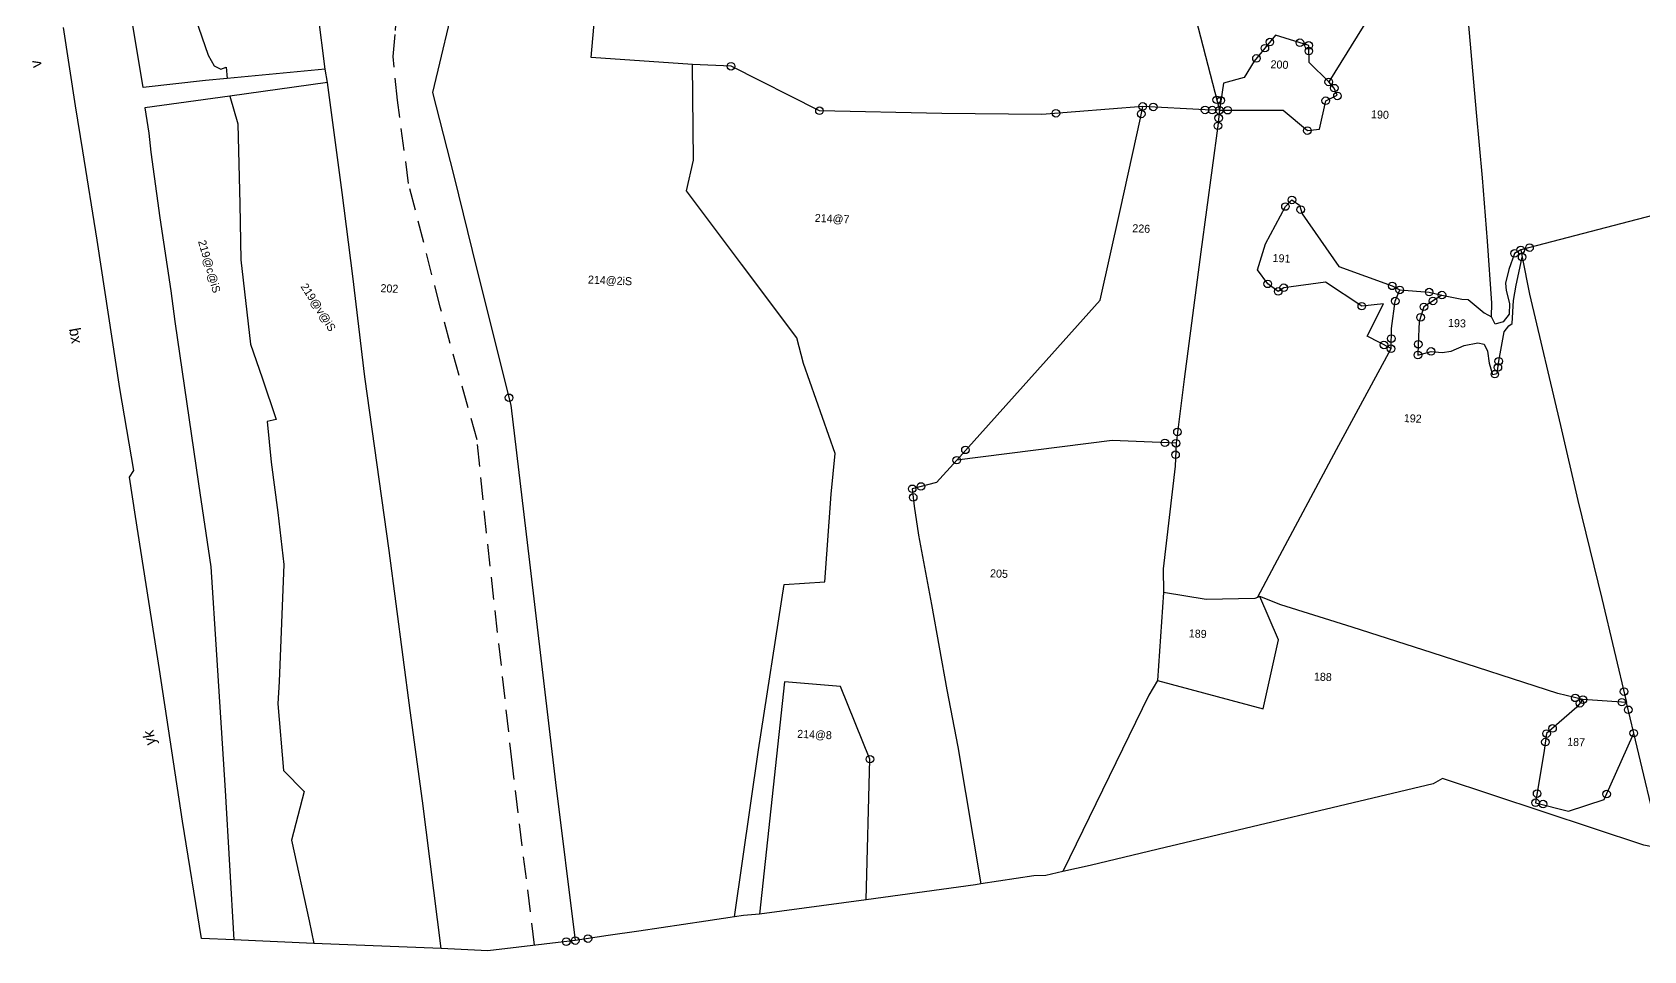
# Model space of a CAD drawing. Header units: metres. Extents: x 260179 to 264429, y 2217036 to 2221297.
# Drawn here: x 260841 to 262253, y 2217312 to 2218117 of the extents above; entities that cross this region are included whole.
import ezdxf
from ezdxf.enums import TextEntityAlignment as Align

# ---------------------------------------------------------------- set-up
doc = ezdxf.new("R2010")
doc.units = ezdxf.units.M
doc.header["$MEASUREMENT"] = 0
doc.linetypes.add('DASHED', pattern=[0.75, 0.5, -0.25])
for name, color, linetype in [('LINE_FOOTPATH', 1, 'DASHED'), ('OFF', 1, 'Continuous'), ('POLY_PARCEL', 6, 'Continuous'), ('SYM_STONE', 1, 'Continuous'), ('TEXT_MAPOUT', 7, 'Continuous'), ('TEXT_PARCEL', 7, 'Continuous')]:
    doc.layers.add(name, color=color, linetype=linetype)
doc.styles.add('TEXT_MAP', font='', dxfattribs={"height": 2.5})
doc.styles.get('TEXT_MAP').set_extended_font_data('Kruti Dev 050')

# ---------------------------------------------------------------- blocks, each defined once
blk = doc.blocks.new('STONE')
blk.add_circle((0, 0), 0.851)
blk = doc.blocks.new('ERE')
at = {"layer": 'LINE_FOOTPATH', "ltscale": 10}
blk.add_lwpolyline([(261065.91, 2218715.18), (261059.26, 2218755.44), (261051.23, 2218807.36), (261048.21, 2218828.18), (261038.67, 2218857.65), (261030.39, 2218885.12), (261027.09, 2218903.73), (261025.71, 2218913.51), (261025.96, 2218919.41), (261026.09, 2218925.68), (261026.59, 2218930.69), (261024.58, 2218953.65), (261024.83, 2218958.54), (261019.15, 2218984.96), (261012.12, 2219024.97), (261006.22, 2219058.83), (261004.3, 2219070.09), (261003.55, 2219080.37), (260998.91, 2219101.19)], dxfattribs=at)
at = {"layer": 'OFF', "ltscale": 10, "flags": 128}
for points in [[(260998.28, 2218713.48), (260991.03, 2218713.48)], [(261016.33, 2218713.47), (260998.28, 2218713.48)], [(261045.01, 2218713.56), (261016.33, 2218713.47)], [(261055.52, 2218713.45), (261045.01, 2218713.56)]]:
    blk.add_lwpolyline(points, dxfattribs=at)
at = {"layer": 'POLY_PARCEL', "ltscale": 10, "flags": 128}
for points in [[(260991.03, 2218713.48), (260985.63, 2218739.65), (260979.02, 2218773.54), (260972.17, 2218807.68), (260970.46, 2218816.52), (260971.35, 2218818.05), (260967.4, 2218836.33), (260960.95, 2218869.42), (260956.84, 2218889.39), (260954.81, 2218899.44), (260951.34, 2218916.91)], [(260969.8, 2218904.22), (260963.62, 2218933.77), (260957.7, 2218961.6), (260956.61, 2218966.64), (260953.23, 2218985.83), (260947.98, 2219016.23), (260964.54, 2219022.59)], [(260964.54, 2219022.59), (260961.57, 2219010.95), (260967.91, 2218985.85), (260973.22, 2218965.66), (260970.77, 2218964.79), (260967.91, 2218963.92), (260967.68, 2218953.55), (260975.36, 2218934.39), (260984.12, 2218912.08), (260985.55, 2218909.71), (260987.06, 2218909.07), (260988.24, 2218909.55), (260988.6, 2218907)], [(261184.31, 2219001.99), (261185.85, 2218998.8), (261190.7, 2218981.48), (261203.9, 2218935.7), (261211.92, 2218909.33)], [(261262.46, 2218964.03), (261259.08, 2218957.57), (261244.69, 2218931.78), (261236.22, 2218916.73)], [(261275.06, 2218865.49), (261274.99, 2218868.6), (261273.4, 2218882.42), (261271.69, 2218896.67), (261269.76, 2218911.26), (261267.06, 2218931.65), (261263.81, 2218958.33), (261262.46, 2218964.03)], [(261039.06, 2218931.61), (261039.38, 2218929.09), (261034.91, 2218905.81), (261040.5, 2218887.3), (261046.53, 2218866.47), (261055.48, 2218836.32), (261061.16, 2218801.2), (261069.12, 2218751.91), (261075.06, 2218716.57)], [(261093.06, 2218914.62), (261070.21, 2218915.17), (261070.8, 2218928.99)], [(261236.22, 2218916.73), (261231.65, 2218920.88), (261231.37, 2218924.75), (261223.83, 2218926.75), (261219.27, 2218920.67), (261217.19, 2218916.94), (261212.55, 2218915.42), (261211.92, 2218909.33)], [(261010.52, 2218910.04), (261008.43, 2218922.39)], [(261211.92, 2218909.33), (261226.25, 2218909.96), (261231.89, 2218905.58), (261234.62, 2218906.03), (261235.74, 2218912.49), (261238.23, 2218913.87), (261237.53, 2218915.39), (261236.22, 2218916.73)], [(261110.65, 2218723.44), (261114.43, 2218761.17), (261118.6, 2218798.58), (261127.71, 2218799.59), (261128.34, 2218819.31), (261128.84, 2218828.51), (261120.87, 2218848.47), (261119.1, 2218854.16), (261105.95, 2218870.21), (261092.92, 2218886.14), (261094.18, 2218893.12), (261093.06, 2218914.62)], [(261194.66, 2218909.47), (261172.06, 2218906.7), (261149.59, 2218905.96), (261122.04, 2218905.42), (261101.73, 2218914.56), (261093.06, 2218914.62)], [(261010.52, 2218910.04), (260988.6, 2218907)], [(261011.16, 2218907.08), (261010.52, 2218910.04)], [(261156.21, 2218828.18), (261175.39, 2218851.43), (261186.96, 2218865.48), (261190.61, 2218885.85), (261194.26, 2218906.83), (261194.66, 2218909.47)], [(261211.92, 2218909.33), (261208.7, 2218909.27), (261194.66, 2218909.47)], [(261211.92, 2218909.33), (261211.75, 2218905.81), (261209.08, 2218877.36), (261206.59, 2218848.55), (261205.34, 2218834.06)], [(260983.76, 2218906.33), (260969.8, 2218904.22)], [(260988.6, 2218907), (260983.76, 2218906.33)], [(261011.16, 2218907.08), (260989.4, 2218903.08)], [(261045.01, 2218713.56), (261039.39, 2218746.55), (261035.72, 2218766.71), (261029.53, 2218802.45), (261022.42, 2218841.28), (261018.73, 2218863.8), (261015.52, 2218882.48), (261011.16, 2218907.08)], [(260989.4, 2218903.08), (260970.4, 2218899.61)], [(260989.4, 2218903.08), (260991.41, 2218896.96), (260992.68, 2218878.91), (260993.4, 2218866.4), (260996.41, 2218847.55), (260999.34, 2218840.11), (261002.83, 2218830.85), (261000.85, 2218830.29), (261002.11, 2218821.19), (261004.1, 2218809.94), (261006, 2218798.3), (261006, 2218772.02), (261005.92, 2218766.95), (261007.82, 2218752.06), (261012.73, 2218747.47), (261010.28, 2218736.46), (261015.06, 2218718.45), (261016.33, 2218713.47)], [(260970.4, 2218899.61), (260971.52, 2218893.99), (260972.15, 2218889.71), (260974.8, 2218875.09), (260977.95, 2218858.78), (260979.15, 2218851.91), (260986.03, 2218815.66), (260989.58, 2218797.14), (260991.67, 2218777.41), (260994.9, 2218746.97), (260998.28, 2218713.48)], [(261332.69, 2218896.67), (261280.97, 2218880.8)], [(261252.78, 2218857.39), (261247.31, 2218859.94), (261250.64, 2218867.41), (261245.79, 2218866.65), (261237.4, 2218871.72), (261228.08, 2218870.04), (261226.86, 2218869.18), (261224.44, 2218870.77), (261222.02, 2218873.81), (261223.54, 2218879.75), (261227.69, 2218888.32), (261229.07, 2218889.85), (261230.8, 2218888.74), (261231.49, 2218886.8), (261240.28, 2218875.33), (261252.43, 2218871.5), (261254.16, 2218870.67)], [(261261.78, 2218857.14), (261264.32, 2218857.01), (261266.34, 2218857.4), (261269.2, 2218858.77), (261272.26, 2218859.48), (261273.63, 2218859.29), (261274.48, 2218857.73), (261274.93, 2218855.06), (261275.85, 2218852.51), (261276.83, 2218852.77), (261277.09, 2218855.56), (261278.07, 2218862.26), (261279.04, 2218863.63), (261279.76, 2218864.21), (261279.83, 2218869.35), (261280.28, 2218872.82), (261280.93, 2218876.72), (261281.36, 2218879.2)], [(261280.97, 2218880.8), (261279.63, 2218879.97), (261278.52, 2218876.27), (261277.87, 2218873.21), (261278.06, 2218871.58), (261278.98, 2218868.66), (261278.98, 2218866.25), (261277.74, 2218864.5), (261275.94, 2218863.87), (261275.06, 2218865.49)], [(261280.97, 2218880.8), (261281.36, 2218879.2)], [(261281.36, 2218879.2), (261283.37, 2218870.98), (261291.58, 2218841.69), (261296.21, 2218825.04), (261302.51, 2218803.23), (261309.09, 2218780.11)], [(261252.78, 2218857.39), (261252.71, 2218861.92), (261253.26, 2218868.11), (261254.16, 2218870.67)], [(261254.16, 2218870.67), (261260.8, 2218870.46), (261263.71, 2218869.91)], [(261263.71, 2218869.91), (261259.77, 2218867.09), (261258.85, 2218863.78), (261258.85, 2218858.64)], [(261263.71, 2218869.91), (261268.21, 2218869.15), (261269.66, 2218869.15), (261273.33, 2218866.32), (261275.06, 2218865.49)], [(261225.09, 2218800.19), (261228.68, 2218807.69), (261241.48, 2218834.16), (261252.78, 2218857.39)], [(261258.85, 2218858.64), (261258.88, 2218856.21), (261261.78, 2218857.14)], [(261205.34, 2218834.06), (261190.96, 2218834.1), (261156.21, 2218828.18)], [(261205.34, 2218834.06), (261205.34, 2218828.9), (261203.65, 2218805.69), (261203.93, 2218800.39)], [(261156.21, 2218828.18), (261151.85, 2218822.99), (261146.48, 2218821.32), (261147.1, 2218817.45), (261148.33, 2218810.95), (261151.94, 2218795.48), (261156.16, 2218776.49), (261159.18, 2218763.75), (261165.7, 2218733.18)], [(261203.46, 2218780.55), (261227.48, 2218775.24), (261230.25, 2218790.87), (261225.65, 2218800.44)], [(261203.93, 2218800.39), (261203.46, 2218780.55)], [(261225.09, 2218800.19), (261224.53, 2218799.94), (261213.6, 2218799.22), (261203.93, 2218800.39)], [(261225.65, 2218800.44), (261225.09, 2218800.19)], [(261299.23, 2218780.32), (261293.56, 2218781.46), (261264.93, 2218789.42), (261246.71, 2218794.41), (261230.42, 2218798.76), (261225.65, 2218800.44)], [(261203.46, 2218780.55), (261201.62, 2218777.22), (261184, 2218736.73)], [(261299.23, 2218780.32), (261297.96, 2218778.61), (261291.39, 2218772.34), (261291.02, 2218768.54), (261289.59, 2218756.71), (261297.05, 2218755.15), (261304.97, 2218758.06), (261310.97, 2218773.27)], [(261309.09, 2218780.11), (261299.23, 2218780.32)], [(261310.97, 2218773.27), (261309.09, 2218780.11)], [(261140.07, 2218728.54), (261139.55, 2218760.16), (261132.28, 2218776.23), (261119.63, 2218776.73), (261116.18, 2218724.24)], [(261318.17, 2218748.07), (261310.97, 2218773.27)], [(261318.17, 2218748.07), (261316.98, 2218747.82), (261314.33, 2218748.22), (261268.41, 2218761.23), (261266.39, 2218759.98), (261205.17, 2218742.64), (261190.03, 2218738.37), (261184, 2218736.73)], [(261184, 2218736.73), (261180.22, 2218735.69), (261177.52, 2218735.5), (261165.7, 2218733.18)], [(261165.7, 2218733.18), (261164.46, 2218732.94), (261140.07, 2218728.54)], [(261140.07, 2218728.54), (261116.18, 2218724.24)], [(261110.65, 2218723.44), (261104.22, 2218722.16), (261089.23, 2218719.3), (261082.4, 2218718.04), (261075.06, 2218716.57)], [(261116.18, 2218724.24), (261112.66, 2218723.84), (261110.65, 2218723.44)], [(261075.06, 2218716.57), (261055.52, 2218713.45)]]:
    blk.add_lwpolyline(points, dxfattribs=at)
at = {"layer": 'SYM_STONE'}
for p in [(261222.61, 2218925.13), (261229.37, 2218925.28), (261219.76, 2218921.34), (261221.55, 2218923.71), (261231.37, 2218924.75), (261231.46, 2218923.49), (261101.73, 2218914.56), (261236.22, 2218916.73), (261237.53, 2218915.39), (261211.22, 2218911.64), (261212.15, 2218911.54), (261235.74, 2218912.49), (261238.32, 2218913.67), (261175.21, 2218907.09), (261194.4, 2218907.76), (261194.66, 2218909.47), (261197.03, 2218909.43), (261208.7, 2218909.27), (261210.31, 2218909.3), (261211.83, 2218907.57), (261211.92, 2218909.33), (261213.79, 2218909.42), (261122.04, 2218905.42), (261211.75, 2218905.81), (261231.89, 2218905.58), (261229.07, 2218889.85), (261227.69, 2218888.32), (261231.15, 2218887.77), (261282.94, 2218881.4), (261279.63, 2218879.97), (261280.97, 2218880.8), (261281.36, 2218879.2), (261224.44, 2218870.77), (261252.43, 2218871.5), (261254.16, 2218870.67), (261260.8, 2218870.46), (261226.86, 2218869.18), (261228.08, 2218870.04), (261253.26, 2218868.11), (261259.77, 2218867.09), (261261.74, 2218868.5), (261263.71, 2218869.91), (261245.79, 2218866.65), (261259.11, 2218864.7), (261252.74, 2218859.65), (261251.14, 2218858.15), (261252.77, 2218857.36), (261258.85, 2218858.64), (261258.88, 2218856.21), (261261.78, 2218857.14), (261276.34, 2218852.64), (261276.96, 2218854.17), (261277.09, 2218855.56), (261055, 2218837.94), (261205.56, 2218836.62), (261158.08, 2218830.58), (261202.85, 2218834.06), (261205.34, 2218834.06), (261205.34, 2218831.48), (261156.21, 2218828.18), (261146.48, 2218821.32), (261148.43, 2218821.93), (261146.79, 2218819.39), (261297.5, 2218780.65), (261299.23, 2218780.32), (261308.01, 2218780.13), (261308.4, 2218782.53), (261298.59, 2218779.47), (261309.54, 2218778.47), (261292.68, 2218773.57), (261310.97, 2218773.27), (261291.2, 2218770.44), (261291.39, 2218772.34), (261139.55, 2218760.16), (261289.84, 2218758.77), (261305.46, 2218759.32), (261289.59, 2218756.71), (261291.27, 2218756.47), (261073.03, 2218716.25), (261075.06, 2218716.57), (261077.89, 2218717.14)]:
    blk.add_blockref('STONE', p, dxfattribs=at)
at = {"layer": 'TEXT_MAPOUT', "ltscale": 10, "style": 'TEXT_MAP'}
for s, p in [('v', (260946.85, 2218907.91)), ('xq', (260958.07, 2218846.19)), ('yk', (260978.93, 2218756.73))]:
    blk.add_text(s, height=2.5, rotation=102.4886, dxfattribs=at).set_placement(p)
at = {"layer": 'TEXT_PARCEL', "ltscale": 10, "style": 'TEXT_MAP'}
for s, p in [('200', (261224.99, 2218919.27)), ('190', (261248.06, 2218908.99)), ('214@7', (261125.91, 2218880.39)), ('226', (261195.48, 2218881.1)), ('191', (261227.3, 2218875.75)), ('214@2iS', (261076.58, 2218864.38)), ('193', (261267.35, 2218862.84)), ('202', (261027.07, 2218860.47)), ('192', (261258.32, 2218841.01)), ('205', (261166.8, 2218802.19)), ('189', (261212.04, 2218790.58)), ('188', (261240.57, 2218782.08)), ('187', (261298.11, 2218769.83)), ('214@8', (261126.86, 2218764.27))]:
    blk.add_text(s, height=1.8, dxfattribs=at).set_placement(p, align=Align.CENTER)
for s, rotation, p in [('219@c@iS', 288.6035, (260985.54, 2218864.33)), ('219@v@iS', 304.9871, (261010.53, 2218855.94))]:
    blk.add_text(s, height=1.8, rotation=rotation, dxfattribs=at).set_placement(p, align=Align.CENTER)

msp = doc.modelspace()

# ---------------------------------------------------------------- block references
at = {"xscale": 3.895693111489024, "yscale": 3.895693111489024, "zscale": 3.895693111489024, "rotation": 357.5742632689065}
msp.add_blockref('ERE', (-1120669.1, -6375325.6), dxfattribs=at)

doc.saveas('drawing.dxf')
